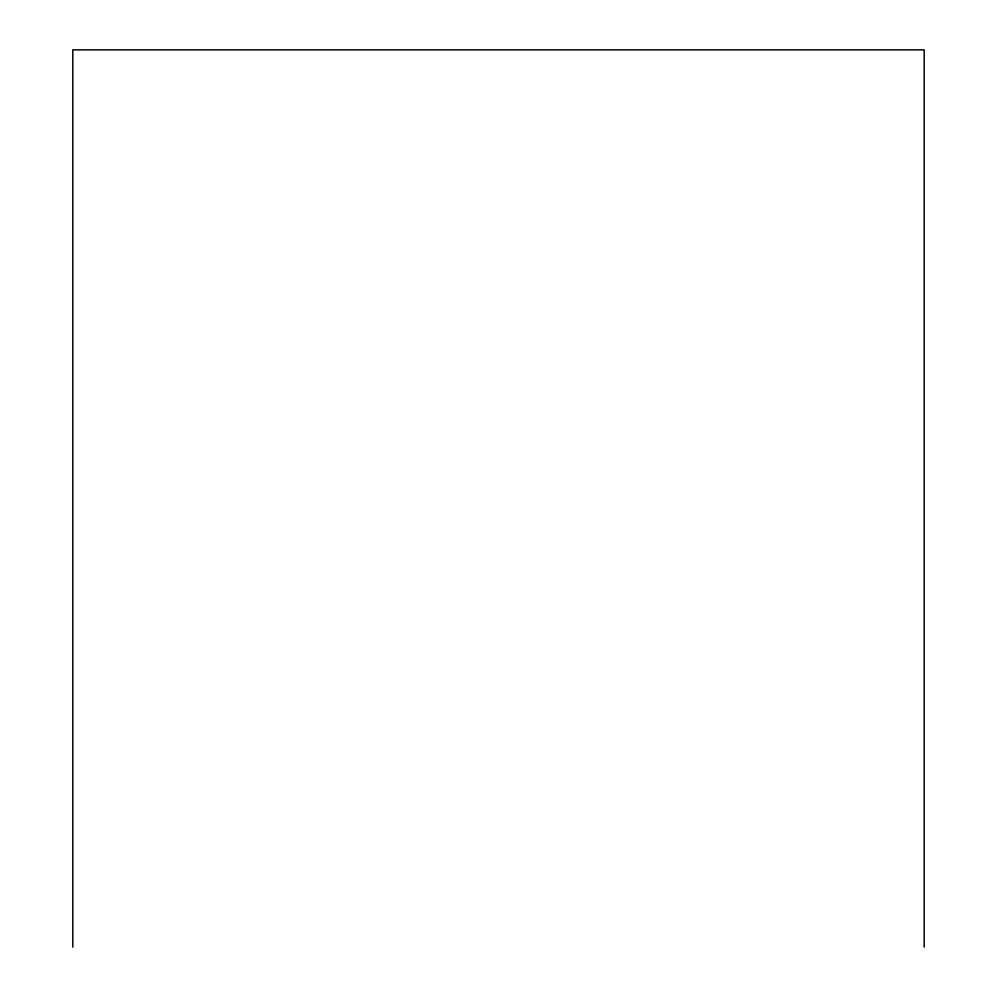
<?xml version="1.0" encoding="UTF-8"?>
<svg xmlns="http://www.w3.org/2000/svg" width="997" height="997" viewBox="0 0 997 997"><rect width="100%" height="100%" fill="white"/><g stroke="black" fill="none" stroke-linecap="round" stroke-linejoin="round"><path stroke-width="1.5" d="M924.194 947.15L924.194 49.85L72.806 49.85L72.806 947.15"/></g></svg>
